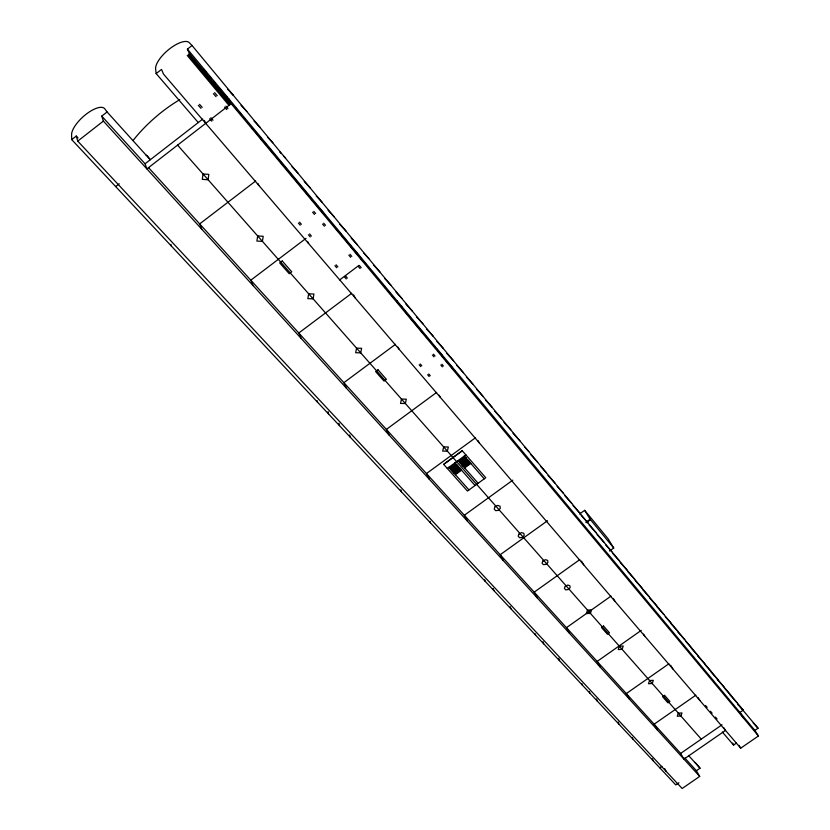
<?xml version="1.0" encoding="UTF-8"?>
<svg xmlns="http://www.w3.org/2000/svg" width="830" height="830" viewBox="0 0 830 830"><rect width="100%" height="100%" fill="white"/><g stroke="black" fill="none" stroke-linecap="round" stroke-linejoin="round"><path stroke-width="1.25" d="M678.909 782.752L675.776 784.91L71.712 139.616L76.277 136.047L78.03 137.925M76.277 136.047L77.74 141.121L682.146 788.5L699.69 776.424L103.387 121.087L101.768 116.117L107.08 111.957L150.272 159.754L147.833 156.476A21.03 8.736 -42 0 0 146.132 155.21M198.266 122.56L156.154 73.58L161.528 69.388L163.479 74.046L740.713 748.183L758.423 735.982L754.875 730.4L187.424 49.136L192.052 45.515L743.203 710.158L739.914 712.431L743.462 718.023M77.74 141.121L103.387 121.087M187.393 49.157L189.531 53.774L188.296 54.728L229.931 104.601L146.889 168.895L145.063 163.78L101.768 116.117M205.508 72.106L206.846 73.86M205.477 71.328L206.006 72.449L205.218 72.252M225.604 95.481L217.906 86.984M115.661 186.574L119.24 183.793M145.063 163.78L202.738 119.095M228.821 98.884L231.155 103.646M270.383 149.929L275.384 155.231M255.692 180.982L199.677 223.903L201.732 229.173M318.139 207.23L320.556 209.451M319.498 208.185L319.851 208.6M320.204 209.025L320.204 209.71M323.949 214.192L324.706 214.368M306.021 238.345L250.805 280.187L253.077 285.593M335.911 228.551L336.907 229.516M336.596 229.371L337.592 230.335L337.25 229.92M342.541 236.944L342.23 235.461M363.53 261.689L359.1 256.377L359.857 256.532M339.698 279.876L358.985 265.372M351.775 293.239L298.779 333.006L301.228 338.515M398.971 304.205L396.688 300.823L398.317 303.427M402.28 307.463L401.73 307.505M395.495 344.315L343.89 382.661L346.483 388.253M438.188 350.623L440.813 354.4M452.101 367.317L450.119 365.574M436.653 392.403L386.365 429.421L389.094 435.086M475.476 437.763L426.454 473.557L429.297 479.263M443.645 464.323L462.258 450.742L485.768 477.738L467.446 491.038L443.677 464.385L462.258 450.742M447.297 468.442L465.869 454.902M459.654 467.954L453.491 472.446L454.01 473.442L460.173 468.94L459.872 468.203M453.574 472.612L459.737 468.12M462.818 465.869L469.002 461.366M458.907 470.724L460.961 469.23L461.48 470.216L455.317 474.708M468.151 463.991L470.205 462.497L470.735 463.482L464.561 467.975M456.095 473.474L461.221 469.739M465.34 466.74L470.475 462.995M512.816 480.145L464.333 515.264L467.269 521.001M547.52 520.721L500.2 554.731L503.219 560.499M579.485 514.029L584.662 510.326L607.944 538.577L613.733 547.987L609.511 550.996M585.98 522.195L590.099 519.238L613.733 547.987M586.26 522.661L590.379 519.705L584.662 510.326M579.786 559.628L534.188 592.153L537.28 597.932M611.005 596.106L566.454 627.677L569.598 633.456M641.279 630.354L597.123 661.448L600.318 667.216M668.918 663.772L626.318 693.579L629.555 699.337M695.82 695.198L654.133 724.196L657.402 729.943M659.798 767.833L661.915 766.37M148.529 167.598L680.662 753.401L722.038 724.787M684.802 757.956L696.38 770.707L700.022 768.196L696.712 764.139A14.069 11.257 -43.5 0 0 694.7 762.334M722.339 732.019L733.575 745.081L736.324 743.182M754.875 730.4L758.049 728.211L739.592 706.268A14.338 11.371 -39.4 0 0 738.244 705.033M442.245 355.458L437.898 350.27M226.912 96.996L226.061 96.757L229.101 100.409M200.953 108.325L198.297 105.296M202.198 107.371L199.542 104.341M215.987 96.664L213.352 93.614M217.232 95.699L214.597 92.649M192.052 45.515L189.313 42.683A21.736 8.435 -40.7 0 0 169.434 48.98A21.736 8.435 -40.7 0 0 155.615 69.056L156.154 73.58M227.783 89.329L233.479 95.274L230.512 92.369M241.063 105.348L246.832 111.386M254.115 121.087L259.956 127.218M267.717 137.365L272.873 142.791M420.717 366.601L419.15 364.775M429.183 376.54L427.647 374.745M279.586 151.797L281.277 153.581M283.839 156.289L285.562 158.105M292.015 166.778L298.053 173.169M421.806 365.791L420.25 363.976M430.272 375.741L428.726 373.946M304.237 181.521L310.337 187.985M316.272 196.025L322.413 202.562M328.099 210.291L334.314 216.91M339.75 224.339L346.006 231.02M300.221 225.2L298.375 223.042M310.233 236.944L308.407 234.817M351.225 238.169L357.533 244.912M363.862 253.223L368.862 258.587M301.394 224.308L299.547 222.15M311.395 236.062L309.569 233.925M373.635 265.185L380.026 272.053M384.581 278.382L391.013 285.312M396.045 292.119L401.834 298.364M405.974 304.185L412.489 311.219M416.432 316.801L422.989 323.876M426.745 329.22L433.322 336.358M443.417 366.03L441.892 364.225M433.934 356.827L432.389 354.991M442.338 366.839L440.803 365.024M347.376 278.092L345.622 276.006M336.71 267.768L334.926 265.662M346.245 278.953L344.481 276.867M436.891 341.462L443.511 348.642M446.893 353.528L453.543 360.749M456.759 365.418L463.441 372.67M435.024 356.018L433.478 354.182M337.862 266.897L336.077 264.791M466.47 377.131L473.183 384.435M476.762 389.457L482.79 396.014M485.498 400.06L492.252 407.437M494.805 411.286L501.59 418.694M503.986 422.356L510.792 429.795M324.364 226.227L322.559 224.079M513.033 433.27L519.86 440.74M213.03 120.205L210.934 117.725M211.795 121.159L209.7 118.68M315.618 213.507L313.792 211.339M325.536 225.345L323.731 223.197M314.446 214.399L312.609 212.231M524.581 446.903L528.803 451.53M530.764 454.643L537.633 462.175M540.766 466.564L546.327 472.675M548.018 475.445L554.917 483.029M557.127 486.37L563.383 493.238M564.805 495.697L571.735 503.312M573.032 505.615L579.973 513.262M581.156 515.399L588.107 523.066M589.165 525.068L596.137 532.746M597.081 534.603L604.053 542.301M605.62 544.833L611.866 551.732M612.592 553.309L619.585 561.038M361.226 267.685L359.483 265.59M350.634 257.279L348.859 255.152M360.085 268.546L358.332 266.451M620.197 562.481L627.2 570.231M627.708 571.538L634.722 579.299M635.126 580.481L642.15 588.252M642.451 589.321L649.475 597.102M649.693 598.036L656.717 605.838M688.475 755.414L700.022 768.196M351.785 256.408L350.011 254.291M656.831 606.657L663.865 614.459M665.235 616.659L670.931 622.977M670.858 623.569L677.903 631.391M677.747 631.869L684.792 639.702M685.902 641.569L691.598 647.908M691.276 648.178L698.321 656.022M226.746 109.591L224.66 107.091M697.916 656.188L704.961 664.031M705.147 664.851L711.528 671.947M710.957 671.916L718.012 679.77M717.369 679.646L724.414 687.499M724.383 688.039L730.753 695.146M729.964 694.835L737.009 702.699M737.507 703.799L743.203 710.158M227.98 108.626L225.895 106.136M758.049 728.211L754.522 724.268A14.141 11.371 -39.3 0 0 753.173 723.034M468.971 489.939L448.812 467.259L449.321 468.245L455.514 463.731L454.996 462.746L475.071 485.509M177.579 145.105L701.277 739.146M478.132 483.288L458.087 460.484L458.617 461.48L464.81 456.957L464.281 455.971L484.243 478.848M705.5 705.448L707.15 707.378M710.459 711.248L712.119 713.178M715.418 717.047L717.079 718.988M324.291 213.933L321.397 210.457M188.825 54.241L230.439 104.113M187.258 55.465L228.904 105.306M353.902 249.477L359.442 256.117M400.61 305.523L401.907 307.079M206.006 72.449L205.591 71.961L206.027 72.884M209.668 76.837L211.36 78.881M213.839 81.848L215.489 83.83M217.968 86.808L219.628 88.789M222.098 91.767L223.758 93.749M226.227 96.716L227.887 98.697M231.186 102.661L232.836 104.642M235.315 107.62L236.965 109.602M239.445 112.569L241.094 114.561M243.574 117.528L245.224 119.51M247.703 122.487L249.353 124.469M251.832 127.436L253.482 129.418M255.962 132.395L258.441 135.363M260.091 137.344L262.571 140.322M264.22 142.304L266.7 145.281M268.349 147.263L270.829 150.23M272.479 152.212L274.958 155.189M276.608 157.171L279.088 160.138M280.737 162.12L283.217 165.097M284.866 167.079L321.21 210.685M337.935 230.75L338.754 231.736L338.101 230.512M342.541 236.28L366.03 264.459M421.412 330.911L423.072 332.903M425.551 335.87L427.201 337.862M429.681 340.829L431.341 342.821M433.82 345.788L435.47 347.78M437.95 350.758L439.599 352.74M442.079 355.717L443.739 357.699M446.218 360.677L451.997 367.617M452.827 368.603L452.392 367.669L452.36 368.25M260.07 137.562L261.699 139.513M264.137 142.449L265.766 144.399M321.77 211.588L323.223 213.331M350.675 246.261L353.559 249.726M354.95 251.397L357.72 254.717M383.844 286.06L385.473 288.01M387.911 290.936L390.349 293.862M391.978 295.812L394.416 298.738M404.345 310.659L422.47 332.394M442.691 356.661L444.341 358.643M445.99 360.625L448.47 363.592M454.311 370.72L455.006 371.56L454.404 370.491M189.531 53.774L758.423 735.982M318.481 206.96L317.9 206.203M270.736 149.659L270.134 148.871M219.826 88.551L219.193 87.721M318.046 207.116L317.558 206.473M353.819 249.363L353.258 248.616M436.87 349.036L436.435 348.444M446.955 361.558L448.252 363.281M107.08 111.957L104.788 108.813A21.58 8.31 -42 0 0 85.905 114.395A21.58 8.31 -42 0 0 71.577 134.802L71.712 139.616M738.97 745.371L740.713 748.183M723.77 727.609L725.503 730.431L683.951 759.128L680.662 753.401M698.113 697.625L699.835 700.458M670.65 665.245L672.923 669.022M643.541 634.13L644.671 636.029M613.297 598.503L614.968 601.335M581.508 561.059L583.708 564.836M696.38 770.707L699.69 776.424M664.581 768.528L666.189 771.402M477.997 440.606L479.232 442.826M439.132 395.194L440.325 397.394M340.393 233.251L341.047 234.475M397.923 347.044L399.074 349.212M353.601 294.826L355.24 298.032M307.567 241.468L308.594 243.553M204.657 70.353L205.186 71.463M257.891 183.43L258.846 185.464M203.682 69.181L204.211 70.291M204.377 120.412L205.684 123.369M732.745 743.099L733.575 745.081M652.411 758.672L653.168 760.757M632.294 737.548L632.813 739.022M618.122 721.996L618.848 724.092M596.542 698.922L597.258 701.028M589.383 691.67L589.881 693.154M581.923 683.702L582.421 685.186M558.704 658.304L559.472 660.67M543.017 641.694L543.692 643.81M535.184 633.726L535.651 635.22M510.253 606.647L510.896 608.774M493.217 588.439L493.85 590.566M484.72 579.786L485.156 581.28M430.085 521.385L430.49 522.879M400.88 489.7L401.419 491.827M349.669 434.93L350.146 437.057M338.92 423.248L339.439 425.614M328.068 411.639L328.576 414.014M317.236 400.745L317.548 402.228M170.939 244.342L171.094 245.794M133.091 140.478A75.25 31.519 -41.3 0 1 179.747 99.704M203.008 173.978L202.313 179.373L208.102 179.757L208.807 174.373L203.008 173.978M257.674 235.979L256.906 241.074L262.425 241.374L263.203 236.28L257.674 235.979M308.667 293.82L307.826 298.644L313.107 298.862L313.948 294.038L308.667 293.82M356.568 348.154L355.676 352.729L360.728 352.875L361.621 348.299L356.568 348.154M401.461 399.085L400.527 403.442L405.372 403.515L406.316 399.168L401.461 399.085M443.666 446.955L442.691 451.105L447.339 451.126L448.325 446.986L443.666 446.955M587.484 610.081L586.405 613.557L590.421 613.422L591.51 609.946L587.484 610.081M619.325 646.207L618.236 649.548L622.116 649.371L623.216 646.041L619.325 646.207M649.579 680.517L648.469 683.723L652.224 683.526L653.335 680.32L649.579 680.517M678.359 713.167L677.239 716.249L680.88 716.02L682.001 712.939L678.359 713.167M495.095 506.674L494.182 509.018L495.635 510.658L498.363 510.377L500.303 508.375L500.002 506.165L497.689 505.408L495.095 506.674M519.092 533.877L518.179 536.149L519.58 537.736L522.236 537.435L524.155 535.485L523.886 533.348L521.634 532.621L519.092 533.877M542.965 560.924L542.042 563.134L543.401 564.659L545.995 564.359L547.883 562.45L547.644 560.375L545.455 559.69L542.965 560.924M565.303 586.239L564.39 588.397L565.687 589.871L568.228 589.559L570.096 587.692L569.878 585.679L567.751 585.036L565.303 586.239M282.231 260.983L279.7 262.903L289.234 273.713L291.755 271.804L282.231 260.983M378.024 369.807L375.627 371.591L384.01 381.084L386.386 379.32L378.024 369.807M456.583 464.541L450.4 469.043L450.918 470.039L457.102 465.526L456.583 464.541M465.858 457.776L459.675 462.289L460.194 463.275L466.387 458.762L465.858 457.776M458.16 466.325L451.987 470.828L452.506 471.824L458.679 467.321L458.16 466.325M467.425 459.571L461.252 464.084L461.771 465.07L467.964 460.557L467.425 459.571M468.909 461.21L462.735 465.703L463.264 466.699L469.438 462.196L468.909 461.21M603.535 626.038L601.48 627.49L607.425 634.234L609.479 632.782L603.535 626.038M664.55 695.353L662.589 696.723L667.953 702.803L669.903 701.443L664.55 695.353"/></g></svg>
